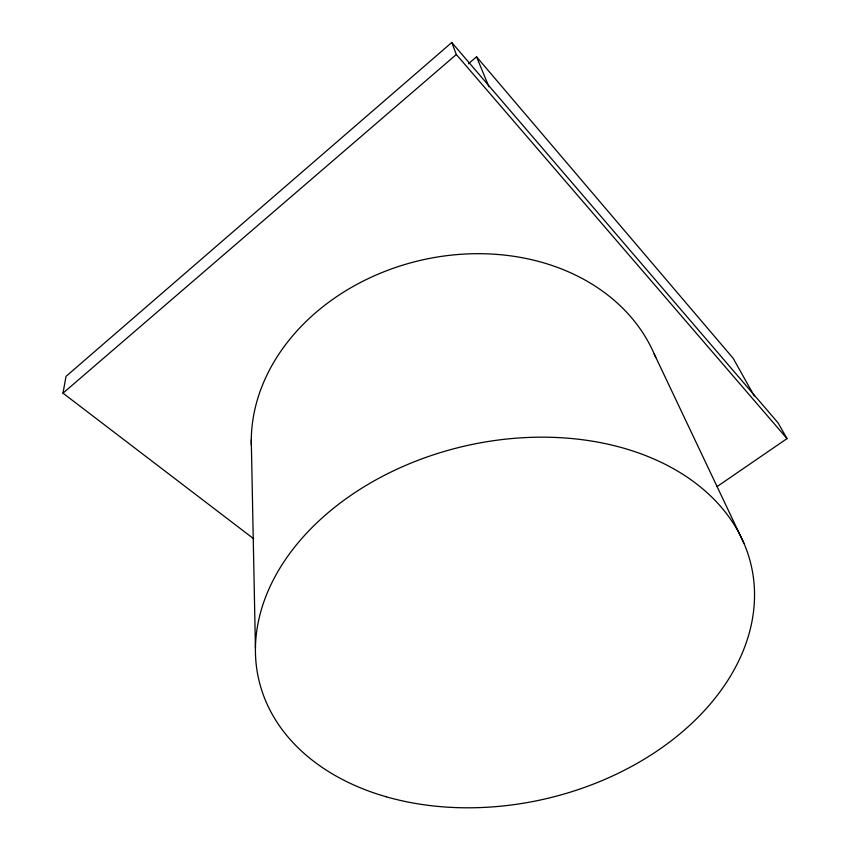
<?xml version="1.0" encoding="UTF-8"?>
<svg xmlns="http://www.w3.org/2000/svg" width="850" height="850" viewBox="0 0 850 850"><rect width="100%" height="100%" fill="white"/><g stroke="black" fill="none" stroke-linecap="round" stroke-linejoin="round"><path stroke-width="1.27" d="M253.651 538.751L62.985 393.168L66.034 376.359L451.775 42.5L778.016 422.811L787.015 438.611L716.996 486.636M62.985 393.168L456.333 54.517L451.775 42.5M468.499 63.718L476.563 56.812L733.157 358.286L754.279 396.015M456.333 54.517L787.015 438.611M654.224 353.983L744.026 543.426M476.563 56.812L488.909 86.774M251.271 439.801L255.436 648.051M251.313 445.113A209.047 168.927 -13.3 0 1 424.309 259.494A209.047 168.927 -13.3 0 1 655.743 357.638M386.229 796.779A252.748 180.954 -13.1 0 0 754.439 589.847A252.748 180.954 -13.1 0 0 374.276 480.792A252.748 180.954 -13.1 0 0 386.229 796.779"/></g></svg>
